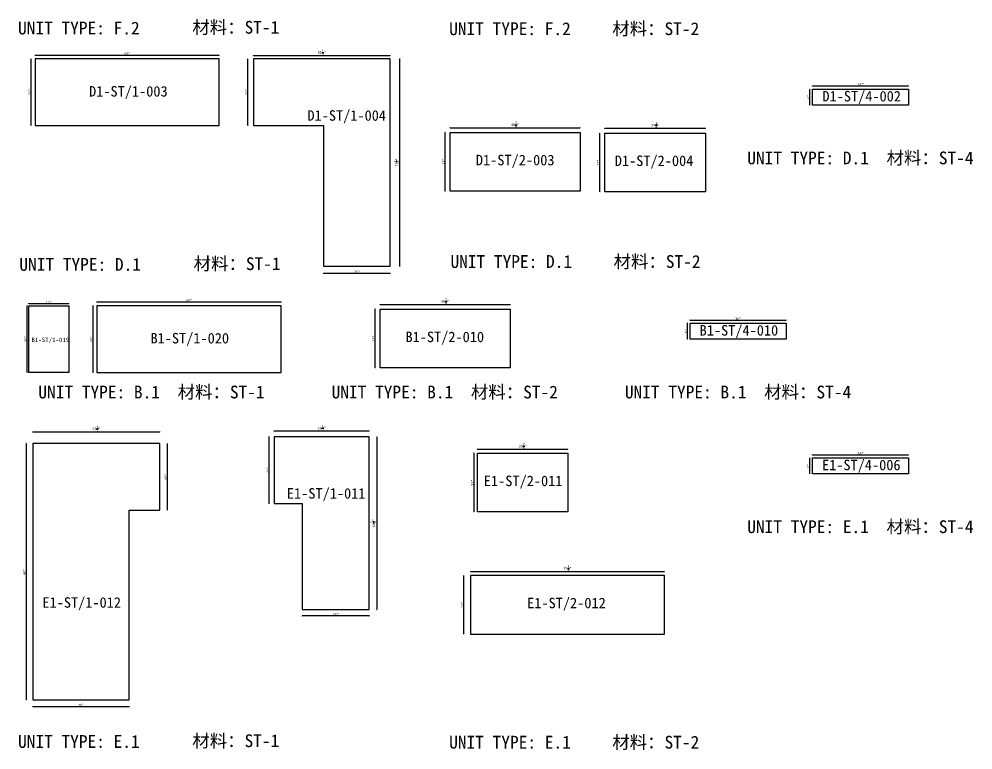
# Model space of a CAD drawing. Header units: millimetres. Extents: x -46962 to 137822, y -48342 to 2116.
# Drawn here: x 3332 to 12412, y -19901 to -12941 of the extents above; entities that cross this region are included whole.
import ezdxf
from ezdxf.enums import TextEntityAlignment as Align

# ---------------------------------------------------------------- set-up
doc = ezdxf.new("R2010")
doc.units = ezdxf.units.MM
doc.layers.add('COUNTERTOP_NUMBER', color=3, linetype='Continuous')
doc.layers.add('COUNTERTOPS', color=7, linetype='Continuous')
doc.styles.add('样式 1', font='')
doc.styles.get('样式 1').set_extended_font_data('NSimSun')
doc.dimstyles.new('副本 ISO-25', dxfattribs={"dimtxt": 25, "dimasz": 10, "dimexe": 1.5, "dimexo": 0.5, "dimtad": 1, "dimlfac": 0.03937, "dimlunit": 5, "dimtxsty": '样式 1', "dimblk": 'ARCHTICK', "dimcen": 2.5, "dimclrd": 256, "dimclrt": 1, "dimazin": 3, "dimtfac": 1, "dimtmove": 0, "dimatfit": 3, "dimfxlon": 1})

# ---------------------------------------------------------------- blocks, each defined once
blk = doc.blocks.new('_ArchTick')
at = {"color": 0, "linetype": 'ByBlock', "const_width": 0.15}
blk.add_lwpolyline([(-0.5, -0.5), (0.5, 0.5)], dxfattribs=at)
blk = doc.blocks.new('*D577')
at = {"color": 0, "lineweight": -2, "transparency": 16777216}
for p, q in [((3448.3, -13320.4), (3445.8, -13320.4)), ((3448.3, -13955.4), (3445.8, -13955.4))]:
    blk.add_line(p, q, dxfattribs=at)
at = {"lineweight": -2, "transparency": 16777216}
blk.add_line((3447.3, -13955.4), (3447.3, -13320.4), dxfattribs=at)
at = {"layer": 'Defpoints', "color": 0, "transparency": 16777216}
for p in [(3447.3, -13320.4), (3484.3, -13320.4), (3484.3, -13955.4)]:
    blk.add_point(p, dxfattribs=at)
at = {"lineweight": -2, "transparency": 16777216, "xscale": 10, "yscale": 10, "zscale": 10}
for p, rotation in [((3447.3, -13320.4), 90), ((3447.3, -13955.4), 270)]:
    blk.add_blockref('_ArchTick', p, dxfattribs=dict(at, rotation=rotation))
at = {"color": 1, "transparency": 16777216, "insert": (3434.2, -13637.9), "char_height": 25, "attachment_point": 5, "rotation": 90, "style": '样式 1'}
blk.add_mtext('\\A1;25"', dxfattribs=at)
blk = doc.blocks.new('*D578')
at = {"color": 0, "lineweight": -2, "transparency": 16777216}
for p, q in [((3484.3, -13285), (3484.3, -13282.5)), ((5236.9, -13285), (5236.9, -13282.5))]:
    blk.add_line(p, q, dxfattribs=at)
at = {"lineweight": -2, "transparency": 16777216}
blk.add_line((3484.3, -13284), (5236.9, -13284), dxfattribs=at)
at = {"layer": 'Defpoints', "color": 0, "transparency": 16777216}
for p in [(3484.3, -13320.4), (5236.9, -13284), (5236.9, -13320.4)]:
    blk.add_point(p, dxfattribs=at)
at = {"lineweight": -2, "transparency": 16777216, "xscale": 10, "yscale": 10, "zscale": 10, "rotation": 180}
blk.add_blockref('_ArchTick', (3484.3, -13284), dxfattribs=at)
at = {"lineweight": -2, "transparency": 16777216, "xscale": 10, "yscale": 10, "zscale": 10}
blk.add_blockref('_ArchTick', (5236.9, -13284), dxfattribs=at)
at = {"color": 1, "transparency": 16777216, "insert": (4360.6, -13270.9), "char_height": 25, "attachment_point": 5, "style": '样式 1'}
blk.add_mtext('\\A1;69"', dxfattribs=at)
blk = doc.blocks.new('*D579')
at = {"color": 0, "lineweight": -2, "transparency": 16777216}
for p, q in [((5563.2, -13288.2), (5563.2, -13285.7)), ((6864.9, -13288.2), (6864.9, -13285.7))]:
    blk.add_line(p, q, dxfattribs=at)
at = {"lineweight": -2, "transparency": 16777216}
blk.add_line((5563.2, -13287.2), (6864.9, -13287.2), dxfattribs=at)
at = {"layer": 'Defpoints', "color": 0, "transparency": 16777216}
for p in [(5563.2, -13320.4), (6864.9, -13287.2), (6864.9, -13320.4)]:
    blk.add_point(p, dxfattribs=at)
at = {"lineweight": -2, "transparency": 16777216, "xscale": 10, "yscale": 10, "zscale": 10, "rotation": 180}
blk.add_blockref('_ArchTick', (5563.2, -13287.2), dxfattribs=at)
at = {"lineweight": -2, "transparency": 16777216, "xscale": 10, "yscale": 10, "zscale": 10}
blk.add_blockref('_ArchTick', (6864.9, -13287.2), dxfattribs=at)
at = {"color": 1, "transparency": 16777216, "insert": (6214, -13258.2), "char_height": 25, "attachment_point": 5, "style": '样式 1'}
blk.add_mtext('\\A1;51{\\H1x;\\S1/4;}"', dxfattribs=at)
blk = doc.blocks.new('*D580')
at = {"color": 0, "lineweight": -2, "transparency": 16777216}
for p, q in [((5510.7, -13320.4), (5508.2, -13320.4)), ((5510.7, -13955.4), (5508.2, -13955.4))]:
    blk.add_line(p, q, dxfattribs=at)
at = {"lineweight": -2, "transparency": 16777216}
blk.add_line((5509.7, -13955.4), (5509.7, -13320.4), dxfattribs=at)
at = {"layer": 'Defpoints', "color": 0, "transparency": 16777216}
for p in [(5509.7, -13320.4), (5563.2, -13320.4), (5563.2, -13955.4)]:
    blk.add_point(p, dxfattribs=at)
at = {"lineweight": -2, "transparency": 16777216, "xscale": 10, "yscale": 10, "zscale": 10}
for p, rotation in [((5509.7, -13320.4), 90), ((5509.7, -13955.4), 270)]:
    blk.add_blockref('_ArchTick', p, dxfattribs=dict(at, rotation=rotation))
at = {"color": 1, "transparency": 16777216, "insert": (5496.6, -13637.9), "char_height": 25, "attachment_point": 5, "rotation": 90, "style": '样式 1'}
blk.add_mtext('\\A1;25"', dxfattribs=at)
blk = doc.blocks.new('*D581')
at = {"color": 0, "lineweight": -2, "transparency": 16777216}
for p, q in [((6229.9, -15362.6), (6229.9, -15365.1)), ((6864.9, -15362.6), (6864.9, -15365.1))]:
    blk.add_line(p, q, dxfattribs=at)
at = {"lineweight": -2, "transparency": 16777216}
blk.add_line((6864.9, -15363.6), (6229.9, -15363.6), dxfattribs=at)
at = {"layer": 'Defpoints', "color": 0, "transparency": 16777216}
for p in [(6229.9, -15295.2), (6864.9, -15295.2), (6229.9, -15363.6)]:
    blk.add_point(p, dxfattribs=at)
at = {"lineweight": -2, "transparency": 16777216, "xscale": 10, "yscale": 10, "zscale": 10, "rotation": 180}
blk.add_blockref('_ArchTick', (6229.9, -15363.6), dxfattribs=at)
at = {"lineweight": -2, "transparency": 16777216, "xscale": 10, "yscale": 10, "zscale": 10}
blk.add_blockref('_ArchTick', (6864.9, -15363.6), dxfattribs=at)
at = {"color": 1, "transparency": 16777216, "insert": (6547.4, -15350.5), "char_height": 25, "attachment_point": 5, "style": '样式 1'}
blk.add_mtext('\\A1;25"', dxfattribs=at)
blk = doc.blocks.new('*D582')
at = {"color": 0, "lineweight": -2, "transparency": 16777216}
for p, q in [((6957.1, -13320.4), (6959.6, -13320.4)), ((6957.1, -15295.2), (6959.6, -15295.2))]:
    blk.add_line(p, q, dxfattribs=at)
at = {"lineweight": -2, "transparency": 16777216}
blk.add_line((6958.1, -15295.2), (6958.1, -13320.4), dxfattribs=at)
at = {"layer": 'Defpoints', "color": 0, "transparency": 16777216}
for p in [(6864.9, -13320.4), (6958.1, -13320.4), (6864.9, -15295.2)]:
    blk.add_point(p, dxfattribs=at)
at = {"lineweight": -2, "transparency": 16777216, "xscale": 10, "yscale": 10, "zscale": 10}
for p, rotation in [((6958.1, -13320.4), 90), ((6958.1, -15295.2), 270)]:
    blk.add_blockref('_ArchTick', p, dxfattribs=dict(at, rotation=rotation))
at = {"color": 1, "transparency": 16777216, "insert": (6929, -14307.8), "char_height": 25, "attachment_point": 5, "rotation": 90, "style": '样式 1'}
blk.add_mtext('\\A1;77{\\H1x;\\S3/4;}"', dxfattribs=at)
blk = doc.blocks.new('*D583')
at = {"color": 0, "lineweight": -2, "transparency": 16777216}
for p, q in [((7437.2, -13977.3), (7437.2, -13974.8)), ((8672.3, -13977.3), (8672.3, -13974.8))]:
    blk.add_line(p, q, dxfattribs=at)
at = {"lineweight": -2, "transparency": 16777216}
blk.add_line((7437.2, -13976.3), (8672.3, -13976.3), dxfattribs=at)
at = {"layer": 'Defpoints', "color": 0, "transparency": 16777216}
for p in [(8672.3, -13976.3), (7437.2, -14020.9), (8672.3, -14020.9)]:
    blk.add_point(p, dxfattribs=at)
at = {"lineweight": -2, "transparency": 16777216, "xscale": 10, "yscale": 10, "zscale": 10, "rotation": 180}
blk.add_blockref('_ArchTick', (7437.2, -13976.3), dxfattribs=at)
at = {"lineweight": -2, "transparency": 16777216, "xscale": 10, "yscale": 10, "zscale": 10}
blk.add_blockref('_ArchTick', (8672.3, -13976.3), dxfattribs=at)
at = {"color": 1, "transparency": 16777216, "insert": (8054.7, -13947.2), "char_height": 25, "attachment_point": 5, "style": '样式 1'}
blk.add_mtext('\\A1;48{\\H1x;\\S5/8;}"', dxfattribs=at)
blk = doc.blocks.new('*D584')
at = {"color": 0, "lineweight": -2, "transparency": 16777216}
for p, q in [((7390.4, -14020.9), (7387.9, -14020.9)), ((7390.4, -14579.7), (7387.9, -14579.7))]:
    blk.add_line(p, q, dxfattribs=at)
at = {"lineweight": -2, "transparency": 16777216}
blk.add_line((7389.4, -14579.7), (7389.4, -14020.9), dxfattribs=at)
at = {"layer": 'Defpoints', "color": 0, "transparency": 16777216}
for p in [(7389.4, -14020.9), (7437.2, -14020.9), (7437.2, -14579.7)]:
    blk.add_point(p, dxfattribs=at)
at = {"lineweight": -2, "transparency": 16777216, "xscale": 10, "yscale": 10, "zscale": 10}
for p, rotation in [((7389.4, -14020.9), 90), ((7389.4, -14579.7), 270)]:
    blk.add_blockref('_ArchTick', p, dxfattribs=dict(at, rotation=rotation))
at = {"color": 1, "transparency": 16777216, "insert": (7376.3, -14300.3), "char_height": 25, "attachment_point": 5, "rotation": 90, "style": '样式 1'}
blk.add_mtext('\\A1;22"', dxfattribs=at)
blk = doc.blocks.new('*D585')
at = {"color": 0, "lineweight": -2, "transparency": 16777216}
for p, q in [((8909, -13981.9), (8909, -13979.4)), ((9867.9, -13981.9), (9867.9, -13979.4))]:
    blk.add_line(p, q, dxfattribs=at)
at = {"lineweight": -2, "transparency": 16777216}
blk.add_line((8909, -13980.9), (9867.9, -13980.9), dxfattribs=at)
at = {"layer": 'Defpoints', "color": 0, "transparency": 16777216}
for p in [(9867.9, -13980.9), (8909, -14027.7), (9867.9, -14027.7)]:
    blk.add_point(p, dxfattribs=at)
at = {"lineweight": -2, "transparency": 16777216, "xscale": 10, "yscale": 10, "zscale": 10, "rotation": 180}
blk.add_blockref('_ArchTick', (8909, -13980.9), dxfattribs=at)
at = {"lineweight": -2, "transparency": 16777216, "xscale": 10, "yscale": 10, "zscale": 10}
blk.add_blockref('_ArchTick', (9867.9, -13980.9), dxfattribs=at)
at = {"color": 1, "transparency": 16777216, "insert": (9388.5, -13951.8), "char_height": 25, "attachment_point": 5, "style": '样式 1'}
blk.add_mtext('\\A1;37{\\H1x;\\S3/4;}"', dxfattribs=at)
blk = doc.blocks.new('*D586')
at = {"color": 0, "lineweight": -2, "transparency": 16777216}
for p, q in [((8861.9, -14027.7), (8859.4, -14027.7)), ((8861.9, -14586.5), (8859.4, -14586.5))]:
    blk.add_line(p, q, dxfattribs=at)
at = {"lineweight": -2, "transparency": 16777216}
blk.add_line((8860.9, -14586.5), (8860.9, -14027.7), dxfattribs=at)
at = {"layer": 'Defpoints', "color": 0, "transparency": 16777216}
for p in [(8860.9, -14027.7), (8909, -14027.7), (8909, -14586.5)]:
    blk.add_point(p, dxfattribs=at)
at = {"lineweight": -2, "transparency": 16777216, "xscale": 10, "yscale": 10, "zscale": 10}
for p, rotation in [((8860.9, -14027.7), 90), ((8860.9, -14586.5), 270)]:
    blk.add_blockref('_ArchTick', p, dxfattribs=dict(at, rotation=rotation))
at = {"color": 1, "transparency": 16777216, "insert": (8847.8, -14307.1), "char_height": 25, "attachment_point": 5, "rotation": 90, "style": '样式 1'}
blk.add_mtext('\\A1;22"', dxfattribs=at)
blk = doc.blocks.new('*D587')
at = {"color": 0, "lineweight": -2, "transparency": 16777216}
for p, q in [((10885.6, -13579.3), (10885.6, -13576.8)), ((11800, -13579.3), (11800, -13576.8))]:
    blk.add_line(p, q, dxfattribs=at)
at = {"lineweight": -2, "transparency": 16777216}
blk.add_line((10885.6, -13578.3), (11800, -13578.3), dxfattribs=at)
at = {"layer": 'Defpoints', "color": 0, "transparency": 16777216}
for p in [(10885.6, -13609.2), (11800, -13578.3), (11800, -13609.2)]:
    blk.add_point(p, dxfattribs=at)
at = {"lineweight": -2, "transparency": 16777216, "xscale": 10, "yscale": 10, "zscale": 10, "rotation": 180}
blk.add_blockref('_ArchTick', (10885.6, -13578.3), dxfattribs=at)
at = {"lineweight": -2, "transparency": 16777216, "xscale": 10, "yscale": 10, "zscale": 10}
blk.add_blockref('_ArchTick', (11800, -13578.3), dxfattribs=at)
at = {"color": 1, "transparency": 16777216, "insert": (11342.8, -13565.2), "char_height": 25, "attachment_point": 5, "style": '样式 1'}
blk.add_mtext('\\A1;36"', dxfattribs=at)
blk = doc.blocks.new('*D588')
at = {"color": 0, "lineweight": -2, "transparency": 16777216}
for p, q in [((10860.8, -13609.2), (10858.3, -13609.2)), ((10860.8, -13761.6), (10858.3, -13761.6))]:
    blk.add_line(p, q, dxfattribs=at)
at = {"lineweight": -2, "transparency": 16777216}
blk.add_line((10859.8, -13761.6), (10859.8, -13609.2), dxfattribs=at)
at = {"layer": 'Defpoints', "color": 0, "transparency": 16777216}
for p in [(10859.8, -13609.2), (10885.6, -13609.2), (10885.6, -13761.6)]:
    blk.add_point(p, dxfattribs=at)
at = {"lineweight": -2, "transparency": 16777216, "xscale": 10, "yscale": 10, "zscale": 10}
for p, rotation in [((10859.8, -13609.2), 90), ((10859.8, -13761.6), 270)]:
    blk.add_blockref('_ArchTick', p, dxfattribs=dict(at, rotation=rotation))
at = {"color": 1, "transparency": 16777216, "insert": (10846.6, -13685.4), "char_height": 25, "attachment_point": 5, "rotation": 90, "style": '样式 1'}
blk.add_mtext('\\A1;6"', dxfattribs=at)
blk = doc.blocks.new('*D589')
at = {"color": 0, "lineweight": -2, "transparency": 16777216}
for p, q in [((3411, -15671.2), (3408.5, -15671.2)), ((3411, -16306.2), (3408.5, -16306.2))]:
    blk.add_line(p, q, dxfattribs=at)
at = {"lineweight": -2, "transparency": 16777216}
blk.add_line((3410, -16306.2), (3410, -15671.2), dxfattribs=at)
at = {"layer": 'Defpoints', "color": 0, "transparency": 16777216}
for p in [(3410, -15671.2), (3425.8, -15671.2), (3425.8, -16306.2)]:
    blk.add_point(p, dxfattribs=at)
at = {"lineweight": -2, "transparency": 16777216, "xscale": 10, "yscale": 10, "zscale": 10}
for p, rotation in [((3410, -15671.2), 90), ((3410, -16306.2), 270)]:
    blk.add_blockref('_ArchTick', p, dxfattribs=dict(at, rotation=rotation))
at = {"color": 1, "transparency": 16777216, "insert": (3396.9, -15988.7), "char_height": 25, "attachment_point": 5, "rotation": 90, "style": '样式 1'}
blk.add_mtext('\\A1;25"', dxfattribs=at)
blk = doc.blocks.new('*D590')
at = {"color": 0, "lineweight": -2, "transparency": 16777216}
for p, q in [((3425.8, -15650.8), (3425.8, -15648.3)), ((3806.8, -15650.8), (3806.8, -15648.3))]:
    blk.add_line(p, q, dxfattribs=at)
at = {"lineweight": -2, "transparency": 16777216}
blk.add_line((3425.8, -15649.8), (3806.8, -15649.8), dxfattribs=at)
at = {"layer": 'Defpoints', "color": 0, "transparency": 16777216}
for p in [(3425.8, -15671.2), (3806.8, -15649.8), (3806.8, -15671.2)]:
    blk.add_point(p, dxfattribs=at)
at = {"lineweight": -2, "transparency": 16777216, "xscale": 10, "yscale": 10, "zscale": 10, "rotation": 180}
blk.add_blockref('_ArchTick', (3425.8, -15649.8), dxfattribs=at)
at = {"lineweight": -2, "transparency": 16777216, "xscale": 10, "yscale": 10, "zscale": 10}
blk.add_blockref('_ArchTick', (3806.8, -15649.8), dxfattribs=at)
at = {"color": 1, "transparency": 16777216, "insert": (3616.3, -15636.6), "char_height": 25, "attachment_point": 5, "style": '样式 1'}
blk.add_mtext('\\A1;15"', dxfattribs=at)
blk = doc.blocks.new('*D591')
at = {"color": 0, "lineweight": -2, "transparency": 16777216}
for p, q in [((4037.1, -15671.2), (4034.6, -15671.2)), ((4037.1, -16306.2), (4034.6, -16306.2))]:
    blk.add_line(p, q, dxfattribs=at)
at = {"lineweight": -2, "transparency": 16777216}
blk.add_line((4036.1, -16306.2), (4036.1, -15671.2), dxfattribs=at)
at = {"layer": 'Defpoints', "color": 0, "transparency": 16777216}
for p in [(4036.1, -15671.2), (4073.1, -15671.2), (4073.1, -16306.2)]:
    blk.add_point(p, dxfattribs=at)
at = {"lineweight": -2, "transparency": 16777216, "xscale": 10, "yscale": 10, "zscale": 10}
for p, rotation in [((4036.1, -15671.2), 90), ((4036.1, -16306.2), 270)]:
    blk.add_blockref('_ArchTick', p, dxfattribs=dict(at, rotation=rotation))
at = {"color": 1, "transparency": 16777216, "insert": (4023, -15988.7), "char_height": 25, "attachment_point": 5, "rotation": 90, "style": '样式 1'}
blk.add_mtext('\\A1;25"', dxfattribs=at)
blk = doc.blocks.new('*D592')
at = {"color": 0, "lineweight": -2, "transparency": 16777216}
for p, q in [((4073.1, -15635.9), (4073.1, -15633.4)), ((5825.7, -15635.9), (5825.7, -15633.4))]:
    blk.add_line(p, q, dxfattribs=at)
at = {"lineweight": -2, "transparency": 16777216}
blk.add_line((4073.1, -15634.9), (5825.7, -15634.9), dxfattribs=at)
at = {"layer": 'Defpoints', "color": 0, "transparency": 16777216}
for p in [(4073.1, -15671.2), (5825.7, -15634.9), (5825.7, -15671.2)]:
    blk.add_point(p, dxfattribs=at)
at = {"lineweight": -2, "transparency": 16777216, "xscale": 10, "yscale": 10, "zscale": 10, "rotation": 180}
blk.add_blockref('_ArchTick', (4073.1, -15634.9), dxfattribs=at)
at = {"lineweight": -2, "transparency": 16777216, "xscale": 10, "yscale": 10, "zscale": 10}
blk.add_blockref('_ArchTick', (5825.7, -15634.9), dxfattribs=at)
at = {"color": 1, "transparency": 16777216, "insert": (4949.4, -15621.7), "char_height": 25, "attachment_point": 5, "style": '样式 1'}
blk.add_mtext('\\A1;69"', dxfattribs=at)
blk = doc.blocks.new('*D593')
at = {"color": 0, "lineweight": -2, "transparency": 16777216}
for p, q in [((6770.4, -15661.4), (6770.4, -15658.9)), ((8005.5, -15661.4), (8005.5, -15658.9))]:
    blk.add_line(p, q, dxfattribs=at)
at = {"lineweight": -2, "transparency": 16777216}
blk.add_line((6770.4, -15660.4), (8005.5, -15660.4), dxfattribs=at)
at = {"layer": 'Defpoints', "color": 0, "transparency": 16777216}
for p in [(6770.4, -15705), (8005.5, -15660.4), (8005.5, -15705)]:
    blk.add_point(p, dxfattribs=at)
at = {"lineweight": -2, "transparency": 16777216, "xscale": 10, "yscale": 10, "zscale": 10, "rotation": 180}
blk.add_blockref('_ArchTick', (6770.4, -15660.4), dxfattribs=at)
at = {"lineweight": -2, "transparency": 16777216, "xscale": 10, "yscale": 10, "zscale": 10}
blk.add_blockref('_ArchTick', (8005.5, -15660.4), dxfattribs=at)
at = {"color": 1, "transparency": 16777216, "insert": (7388, -15631.4), "char_height": 25, "attachment_point": 5, "style": '样式 1'}
blk.add_mtext('\\A1;48{\\H1x;\\S5/8;}"', dxfattribs=at)
blk = doc.blocks.new('*D594')
at = {"color": 0, "lineweight": -2, "transparency": 16777216}
for p, q in [((6723.7, -15705), (6721.2, -15705)), ((6723.7, -16263.8), (6721.2, -16263.8))]:
    blk.add_line(p, q, dxfattribs=at)
at = {"lineweight": -2, "transparency": 16777216}
blk.add_line((6722.7, -16263.8), (6722.7, -15705), dxfattribs=at)
at = {"layer": 'Defpoints', "color": 0, "transparency": 16777216}
for p in [(6722.7, -15705), (6770.4, -15705), (6770.4, -16263.8)]:
    blk.add_point(p, dxfattribs=at)
at = {"lineweight": -2, "transparency": 16777216, "xscale": 10, "yscale": 10, "zscale": 10}
for p, rotation in [((6722.7, -15705), 90), ((6722.7, -16263.8), 270)]:
    blk.add_blockref('_ArchTick', p, dxfattribs=dict(at, rotation=rotation))
at = {"color": 1, "transparency": 16777216, "insert": (6709.5, -15984.4), "char_height": 25, "attachment_point": 5, "rotation": 90, "style": '样式 1'}
blk.add_mtext('\\A1;22"', dxfattribs=at)
blk = doc.blocks.new('*D595')
at = {"color": 0, "lineweight": -2, "transparency": 16777216}
for p, q in [((9720.6, -15808.9), (9720.6, -15806.4)), ((10635, -15808.9), (10635, -15806.4))]:
    blk.add_line(p, q, dxfattribs=at)
at = {"lineweight": -2, "transparency": 16777216}
blk.add_line((9720.6, -15807.9), (10635, -15807.9), dxfattribs=at)
at = {"layer": 'Defpoints', "color": 0, "transparency": 16777216}
for p in [(9720.6, -15838.7), (10635, -15807.9), (10635, -15838.7)]:
    blk.add_point(p, dxfattribs=at)
at = {"lineweight": -2, "transparency": 16777216, "xscale": 10, "yscale": 10, "zscale": 10, "rotation": 180}
blk.add_blockref('_ArchTick', (9720.6, -15807.9), dxfattribs=at)
at = {"lineweight": -2, "transparency": 16777216, "xscale": 10, "yscale": 10, "zscale": 10}
blk.add_blockref('_ArchTick', (10635, -15807.9), dxfattribs=at)
at = {"color": 1, "transparency": 16777216, "insert": (10177.8, -15794.8), "char_height": 25, "attachment_point": 5, "style": '样式 1'}
blk.add_mtext('\\A1;36"', dxfattribs=at)
blk = doc.blocks.new('*D596')
at = {"color": 0, "lineweight": -2, "transparency": 16777216}
for p, q in [((9695.8, -15838.7), (9693.3, -15838.7)), ((9695.8, -15991.1), (9693.3, -15991.1))]:
    blk.add_line(p, q, dxfattribs=at)
at = {"lineweight": -2, "transparency": 16777216}
blk.add_line((9694.8, -15991.1), (9694.8, -15838.7), dxfattribs=at)
at = {"layer": 'Defpoints', "color": 0, "transparency": 16777216}
for p in [(9694.8, -15838.7), (9720.6, -15838.7), (9720.6, -15991.1)]:
    blk.add_point(p, dxfattribs=at)
at = {"lineweight": -2, "transparency": 16777216, "xscale": 10, "yscale": 10, "zscale": 10}
for p, rotation in [((9694.8, -15838.7), 90), ((9694.8, -15991.1), 270)]:
    blk.add_blockref('_ArchTick', p, dxfattribs=dict(at, rotation=rotation))
at = {"color": 1, "transparency": 16777216, "insert": (9681.6, -15914.9), "char_height": 25, "attachment_point": 5, "rotation": 90, "style": '样式 1'}
blk.add_mtext('\\A1;6"', dxfattribs=at)
blk = doc.blocks.new('*D601')
at = {"color": 0, "lineweight": -2, "transparency": 16777216}
for p, q in [((5761.5, -16866.5), (5761.5, -16864)), ((6663.2, -16866.5), (6663.2, -16864))]:
    blk.add_line(p, q, dxfattribs=at)
at = {"lineweight": -2, "transparency": 16777216}
blk.add_line((6663.2, -16865.5), (5761.5, -16865.5), dxfattribs=at)
at = {"layer": 'Defpoints', "color": 0, "transparency": 16777216}
for p in [(5761.5, -16865.5), (5761.5, -16919.5), (6663.2, -16919.5)]:
    blk.add_point(p, dxfattribs=at)
at = {"lineweight": -2, "transparency": 16777216, "xscale": 10, "yscale": 10, "zscale": 10, "rotation": 180}
blk.add_blockref('_ArchTick', (5761.5, -16865.5), dxfattribs=at)
at = {"lineweight": -2, "transparency": 16777216, "xscale": 10, "yscale": 10, "zscale": 10}
blk.add_blockref('_ArchTick', (6663.2, -16865.5), dxfattribs=at)
at = {"color": 1, "transparency": 16777216, "insert": (6212.4, -16836.5), "char_height": 25, "attachment_point": 5, "style": '样式 1'}
blk.add_mtext('\\A1;35{\\H1x;\\S1/2;}"', dxfattribs=at)
blk = doc.blocks.new('*D602')
at = {"color": 0, "lineweight": -2, "transparency": 16777216}
for p, q in [((6735.7, -16919.5), (6738.2, -16919.5)), ((6735.7, -18564.1), (6738.2, -18564.1))]:
    blk.add_line(p, q, dxfattribs=at)
at = {"lineweight": -2, "transparency": 16777216}
blk.add_line((6736.7, -16919.5), (6736.7, -18564.1), dxfattribs=at)
at = {"layer": 'Defpoints', "color": 0, "transparency": 16777216}
for p in [(6663.2, -16919.5), (6663.2, -18564.1), (6736.7, -18564.1)]:
    blk.add_point(p, dxfattribs=at)
at = {"lineweight": -2, "transparency": 16777216, "xscale": 10, "yscale": 10, "zscale": 10}
for p, rotation in [((6736.7, -16919.5), 90), ((6736.7, -18564.1), 270)]:
    blk.add_blockref('_ArchTick', p, dxfattribs=dict(at, rotation=rotation))
at = {"color": 1, "transparency": 16777216, "insert": (6707.6, -17741.8), "char_height": 25, "attachment_point": 5, "rotation": 90, "style": '样式 1'}
blk.add_mtext('\\A1;64{\\H1x;\\S3/4;}"', dxfattribs=at)
blk = doc.blocks.new('*D597')
at = {"color": 0, "lineweight": -2, "transparency": 16777216}
for p, q in [((6028.2, -18624.4), (6028.2, -18626.9)), ((6663.2, -18624.4), (6663.2, -18626.9))]:
    blk.add_line(p, q, dxfattribs=at)
at = {"lineweight": -2, "transparency": 16777216}
blk.add_line((6663.2, -18625.4), (6028.2, -18625.4), dxfattribs=at)
at = {"layer": 'Defpoints', "color": 0, "transparency": 16777216}
for p in [(6028.2, -18564.1), (6663.2, -18564.1), (6028.2, -18625.4)]:
    blk.add_point(p, dxfattribs=at)
at = {"lineweight": -2, "transparency": 16777216, "xscale": 10, "yscale": 10, "zscale": 10, "rotation": 180}
blk.add_blockref('_ArchTick', (6028.2, -18625.4), dxfattribs=at)
at = {"lineweight": -2, "transparency": 16777216, "xscale": 10, "yscale": 10, "zscale": 10}
blk.add_blockref('_ArchTick', (6663.2, -18625.4), dxfattribs=at)
at = {"color": 1, "transparency": 16777216, "insert": (6345.7, -18612.3), "char_height": 25, "attachment_point": 5, "style": '样式 1'}
blk.add_mtext('\\A1;25"', dxfattribs=at)
blk = doc.blocks.new('*D598')
at = {"color": 0, "lineweight": -2, "transparency": 16777216}
for p, q in [((5713.5, -16919.5), (5711, -16919.5)), ((5713.5, -17554.5), (5711, -17554.5))]:
    blk.add_line(p, q, dxfattribs=at)
at = {"lineweight": -2, "transparency": 16777216}
blk.add_line((5712.5, -17554.5), (5712.5, -16919.5), dxfattribs=at)
at = {"layer": 'Defpoints', "color": 0, "transparency": 16777216}
for p in [(5712.5, -16919.5), (5761.5, -16919.5), (5761.5, -17554.5)]:
    blk.add_point(p, dxfattribs=at)
at = {"lineweight": -2, "transparency": 16777216, "xscale": 10, "yscale": 10, "zscale": 10}
for p, rotation in [((5712.5, -16919.5), 90), ((5712.5, -17554.5), 270)]:
    blk.add_blockref('_ArchTick', p, dxfattribs=dict(at, rotation=rotation))
at = {"color": 1, "transparency": 16777216, "insert": (5699.4, -17237), "char_height": 25, "attachment_point": 5, "rotation": 90, "style": '样式 1'}
blk.add_mtext('\\A1;25"', dxfattribs=at)
blk = doc.blocks.new('*D599')
at = {"color": 0, "lineweight": -2, "transparency": 16777216}
for p, q in [((3464, -16873.7), (3464, -16871.2)), ((4670.5, -16873.7), (4670.5, -16871.2))]:
    blk.add_line(p, q, dxfattribs=at)
at = {"lineweight": -2, "transparency": 16777216}
blk.add_line((3464, -16872.7), (4670.5, -16872.7), dxfattribs=at)
at = {"layer": 'Defpoints', "color": 0, "transparency": 16777216}
for p in [(4670.5, -16872.7), (3464, -16984.4), (4670.5, -16984.4)]:
    blk.add_point(p, dxfattribs=at)
at = {"lineweight": -2, "transparency": 16777216, "xscale": 10, "yscale": 10, "zscale": 10, "rotation": 180}
blk.add_blockref('_ArchTick', (3464, -16872.7), dxfattribs=at)
at = {"lineweight": -2, "transparency": 16777216, "xscale": 10, "yscale": 10, "zscale": 10}
blk.add_blockref('_ArchTick', (4670.5, -16872.7), dxfattribs=at)
at = {"color": 1, "transparency": 16777216, "insert": (4067.3, -16843.7), "char_height": 25, "attachment_point": 5, "style": '样式 1'}
blk.add_mtext('\\A1;47{\\H1x;\\S1/2;}"', dxfattribs=at)
blk = doc.blocks.new('*D600')
at = {"color": 0, "lineweight": -2, "transparency": 16777216}
for p, q in [((3399.8, -16984.4), (3397.3, -16984.4)), ((3399.8, -19422.8), (3397.3, -19422.8))]:
    blk.add_line(p, q, dxfattribs=at)
at = {"lineweight": -2, "transparency": 16777216}
blk.add_line((3398.8, -16984.4), (3398.8, -19422.8), dxfattribs=at)
at = {"layer": 'Defpoints', "color": 0, "transparency": 16777216}
for p in [(3464, -16984.4), (3398.8, -19422.8), (3464, -19422.8)]:
    blk.add_point(p, dxfattribs=at)
at = {"lineweight": -2, "transparency": 16777216, "xscale": 10, "yscale": 10, "zscale": 10}
for p, rotation in [((3398.8, -16984.4), 90), ((3398.8, -19422.8), 270)]:
    blk.add_blockref('_ArchTick', p, dxfattribs=dict(at, rotation=rotation))
at = {"color": 1, "transparency": 16777216, "insert": (3385.7, -18203.6), "char_height": 25, "attachment_point": 5, "rotation": 90, "style": '样式 1'}
blk.add_mtext('\\A1;96"', dxfattribs=at)
blk = doc.blocks.new('*D603')
at = {"color": 0, "lineweight": -2, "transparency": 16777216}
for p, q in [((3464, -19486), (3464, -19488.5)), ((4378.4, -19486), (4378.4, -19488.5))]:
    blk.add_line(p, q, dxfattribs=at)
at = {"lineweight": -2, "transparency": 16777216}
blk.add_line((3464, -19487), (4378.4, -19487), dxfattribs=at)
at = {"layer": 'Defpoints', "color": 0, "transparency": 16777216}
for p in [(3464, -19422.8), (4378.4, -19422.8), (4378.4, -19487)]:
    blk.add_point(p, dxfattribs=at)
at = {"lineweight": -2, "transparency": 16777216, "xscale": 10, "yscale": 10, "zscale": 10, "rotation": 180}
blk.add_blockref('_ArchTick', (3464, -19487), dxfattribs=at)
at = {"lineweight": -2, "transparency": 16777216, "xscale": 10, "yscale": 10, "zscale": 10}
blk.add_blockref('_ArchTick', (4378.4, -19487), dxfattribs=at)
at = {"color": 1, "transparency": 16777216, "insert": (3921.2, -19473.9), "char_height": 25, "attachment_point": 5, "style": '样式 1'}
blk.add_mtext('\\A1;36"', dxfattribs=at)
blk = doc.blocks.new('*D604')
at = {"color": 0, "lineweight": -2, "transparency": 16777216}
for p, q in [((4743.5, -16984.4), (4746, -16984.4)), ((4743.5, -17619.4), (4746, -17619.4))]:
    blk.add_line(p, q, dxfattribs=at)
at = {"lineweight": -2, "transparency": 16777216}
blk.add_line((4744.5, -17619.4), (4744.5, -16984.4), dxfattribs=at)
at = {"layer": 'Defpoints', "color": 0, "transparency": 16777216}
for p in [(4670.5, -16984.4), (4744.5, -16984.4), (4670.5, -17619.4)]:
    blk.add_point(p, dxfattribs=at)
at = {"lineweight": -2, "transparency": 16777216, "xscale": 10, "yscale": 10, "zscale": 10}
for p, rotation in [((4744.5, -16984.4), 90), ((4744.5, -17619.4), 270)]:
    blk.add_blockref('_ArchTick', p, dxfattribs=dict(at, rotation=rotation))
at = {"color": 1, "transparency": 16777216, "insert": (4731.4, -17301.9), "char_height": 25, "attachment_point": 5, "rotation": 90, "style": '样式 1'}
blk.add_mtext('\\A1;25"', dxfattribs=at)
blk = doc.blocks.new('*D605')
at = {"color": 0, "lineweight": -2, "transparency": 16777216}
for p, q in [((7696.7, -17037.7), (7696.7, -17035.2)), ((8557.1, -17037.7), (8557.1, -17035.2))]:
    blk.add_line(p, q, dxfattribs=at)
at = {"lineweight": -2, "transparency": 16777216}
blk.add_line((7696.7, -17036.7), (8557.1, -17036.7), dxfattribs=at)
at = {"layer": 'Defpoints', "color": 0, "transparency": 16777216}
for p in [(8557.1, -17036.7), (7696.7, -17076.1), (8557.1, -17076.1)]:
    blk.add_point(p, dxfattribs=at)
at = {"lineweight": -2, "transparency": 16777216, "xscale": 10, "yscale": 10, "zscale": 10, "rotation": 180}
blk.add_blockref('_ArchTick', (7696.7, -17036.7), dxfattribs=at)
at = {"lineweight": -2, "transparency": 16777216, "xscale": 10, "yscale": 10, "zscale": 10}
blk.add_blockref('_ArchTick', (8557.1, -17036.7), dxfattribs=at)
at = {"color": 1, "transparency": 16777216, "insert": (8126.9, -17007.6), "char_height": 25, "attachment_point": 5, "style": '样式 1'}
blk.add_mtext('\\A1;33{\\H1x;\\S7/8;}"', dxfattribs=at)
blk = doc.blocks.new('*D606')
at = {"color": 0, "lineweight": -2, "transparency": 16777216}
for p, q in [((7661.1, -17076.1), (7658.6, -17076.1)), ((7661.1, -17634.9), (7658.6, -17634.9))]:
    blk.add_line(p, q, dxfattribs=at)
at = {"lineweight": -2, "transparency": 16777216}
blk.add_line((7660.1, -17076.1), (7660.1, -17634.9), dxfattribs=at)
at = {"layer": 'Defpoints', "color": 0, "transparency": 16777216}
for p in [(7696.7, -17076.1), (7660.1, -17634.9), (7696.7, -17634.9)]:
    blk.add_point(p, dxfattribs=at)
at = {"lineweight": -2, "transparency": 16777216, "xscale": 10, "yscale": 10, "zscale": 10}
for p, rotation in [((7660.1, -17076.1), 90), ((7660.1, -17634.9), 270)]:
    blk.add_blockref('_ArchTick', p, dxfattribs=dict(at, rotation=rotation))
at = {"color": 1, "transparency": 16777216, "insert": (7647, -17355.5), "char_height": 25, "attachment_point": 5, "rotation": 90, "style": '样式 1'}
blk.add_mtext('\\A1;22"', dxfattribs=at)
blk = doc.blocks.new('*D607')
at = {"color": 0, "lineweight": -2, "transparency": 16777216}
for p, q in [((7628.8, -18203.5), (7628.8, -18201)), ((9476.7, -18203.5), (9476.7, -18201))]:
    blk.add_line(p, q, dxfattribs=at)
at = {"lineweight": -2, "transparency": 16777216}
blk.add_line((7628.8, -18202.5), (9476.7, -18202.5), dxfattribs=at)
at = {"layer": 'Defpoints', "color": 0, "transparency": 16777216}
for p in [(7628.8, -18239), (9476.7, -18202.5), (9476.7, -18239)]:
    blk.add_point(p, dxfattribs=at)
at = {"lineweight": -2, "transparency": 16777216, "xscale": 10, "yscale": 10, "zscale": 10, "rotation": 180}
blk.add_blockref('_ArchTick', (7628.8, -18202.5), dxfattribs=at)
at = {"lineweight": -2, "transparency": 16777216, "xscale": 10, "yscale": 10, "zscale": 10}
blk.add_blockref('_ArchTick', (9476.7, -18202.5), dxfattribs=at)
at = {"color": 1, "transparency": 16777216, "insert": (8552.7, -18173.4), "char_height": 25, "attachment_point": 5, "style": '样式 1'}
blk.add_mtext('\\A1;72{\\H1x;\\S3/4;}"', dxfattribs=at)
blk = doc.blocks.new('*D608')
at = {"color": 0, "lineweight": -2, "transparency": 16777216}
for p, q in [((7567.2, -18239), (7564.7, -18239)), ((7567.2, -18797.8), (7564.7, -18797.8))]:
    blk.add_line(p, q, dxfattribs=at)
at = {"lineweight": -2, "transparency": 16777216}
blk.add_line((7566.2, -18797.8), (7566.2, -18239), dxfattribs=at)
at = {"layer": 'Defpoints', "color": 0, "transparency": 16777216}
for p in [(7566.2, -18239), (7628.8, -18239), (7628.8, -18797.8)]:
    blk.add_point(p, dxfattribs=at)
at = {"lineweight": -2, "transparency": 16777216, "xscale": 10, "yscale": 10, "zscale": 10}
for p, rotation in [((7566.2, -18239), 90), ((7566.2, -18797.8), 270)]:
    blk.add_blockref('_ArchTick', p, dxfattribs=dict(at, rotation=rotation))
at = {"color": 1, "transparency": 16777216, "insert": (7553, -18518.4), "char_height": 25, "attachment_point": 5, "rotation": 90, "style": '样式 1'}
blk.add_mtext('\\A1;22"', dxfattribs=at)
blk = doc.blocks.new('*D609')
at = {"color": 0, "lineweight": -2, "transparency": 16777216}
for p, q in [((10885.6, -17091.3), (10885.6, -17088.8)), ((11800, -17091.3), (11800, -17088.8))]:
    blk.add_line(p, q, dxfattribs=at)
at = {"lineweight": -2, "transparency": 16777216}
blk.add_line((10885.6, -17090.3), (11800, -17090.3), dxfattribs=at)
at = {"layer": 'Defpoints', "color": 0, "transparency": 16777216}
for p in [(10885.6, -17121.1), (11800, -17090.3), (11800, -17121.1)]:
    blk.add_point(p, dxfattribs=at)
at = {"lineweight": -2, "transparency": 16777216, "xscale": 10, "yscale": 10, "zscale": 10, "rotation": 180}
blk.add_blockref('_ArchTick', (10885.6, -17090.3), dxfattribs=at)
at = {"lineweight": -2, "transparency": 16777216, "xscale": 10, "yscale": 10, "zscale": 10}
blk.add_blockref('_ArchTick', (11800, -17090.3), dxfattribs=at)
at = {"color": 1, "transparency": 16777216, "insert": (11342.8, -17077.2), "char_height": 25, "attachment_point": 5, "style": '样式 1'}
blk.add_mtext('\\A1;36"', dxfattribs=at)
blk = doc.blocks.new('*D610')
at = {"color": 0, "lineweight": -2, "transparency": 16777216}
for p, q in [((10860.8, -17121.1), (10858.3, -17121.1)), ((10860.8, -17273.5), (10858.3, -17273.5))]:
    blk.add_line(p, q, dxfattribs=at)
at = {"lineweight": -2, "transparency": 16777216}
blk.add_line((10859.8, -17273.5), (10859.8, -17121.1), dxfattribs=at)
at = {"layer": 'Defpoints', "color": 0, "transparency": 16777216}
for p in [(10859.8, -17121.1), (10885.6, -17121.1), (10885.6, -17273.5)]:
    blk.add_point(p, dxfattribs=at)
at = {"lineweight": -2, "transparency": 16777216, "xscale": 10, "yscale": 10, "zscale": 10}
for p, rotation in [((10859.8, -17121.1), 90), ((10859.8, -17273.5), 270)]:
    blk.add_blockref('_ArchTick', p, dxfattribs=dict(at, rotation=rotation))
at = {"color": 1, "transparency": 16777216, "insert": (10846.6, -17197.3), "char_height": 25, "attachment_point": 5, "rotation": 90, "style": '样式 1'}
blk.add_mtext('\\A1;6"', dxfattribs=at)

msp = doc.modelspace()

# ---------------------------------------------------------------- linework, layer by layer
at = {"layer": 'COUNTERTOPS'}
for points in [[(3484.274, -13955.357), (5236.874, -13955.357), (5236.874, -13320.357), (3484.274, -13320.357)], [(6864.919, -13320.357), (5563.169, -13320.357), (5563.169, -13955.357), (6229.919, -13955.357), (6229.919, -15295.207), (6864.919, -15295.207)], [(10885.598, -13609.168), (11799.998, -13609.168), (11799.998, -13761.568), (10885.598, -13761.568)], [(7437.194, -14020.857), (8672.269, -14020.857), (8672.269, -14579.657), (7437.194, -14579.657)], [(8909.041, -14027.716), (9867.891, -14027.716), (9867.891, -14586.516), (8909.041, -14586.516)], [(6770.437, -15704.977), (8005.512, -15704.977), (8005.512, -16263.777), (6770.437, -16263.777)], [(9720.59, -15838.735), (10634.99, -15838.735), (10634.99, -15991.135), (9720.59, -15991.135)], [(6663.229, -16919.473), (5761.529, -16919.473), (5761.529, -17554.473), (6028.229, -17554.473), (6028.229, -18564.123), (6663.229, -18564.123)], [(4378.412, -17619.43), (4670.512, -17619.43), (4670.512, -16984.43), (3464.012, -16984.43), (3464.012, -19422.83), (4378.412, -19422.83)], [(7696.722, -17076.103), (8557.147, -17076.103), (8557.147, -17634.903), (7696.722, -17634.903)], [(10885.598, -17121.132), (11799.998, -17121.132), (11799.998, -17273.532), (10885.598, -17273.532)], [(9476.675, -18238.999), (7628.825, -18238.999), (7628.825, -18797.799), (9476.675, -18797.799)]]:
    msp.add_lwpolyline(points, close=True, dxfattribs=at)
at = {"layer": 'COUNTERTOPS', "color": 40, "true_color": 0xf8d731}
for points in [[(3425.796, -16306.188), (3425.796, -15671.188), (3806.796, -15671.188), (3806.796, -16306.188)], [(4073.065, -16306.188), (5825.665, -16306.188), (5825.665, -15671.188), (4073.065, -15671.188)]]:
    msp.add_lwpolyline(points, close=True, dxfattribs=at)

# ---------------------------------------------------------------- texts
at = {"style": '样式 1'}
for s, p in [('UNIT TYPE: F.2', (3321.98, -13087.297)), ('材料：ST-1', (4981.267, -13080.642)), ('UNIT TYPE: F.2', (7426.391, -13094.074)), ('材料：ST-2', (8979.115, -13094.074)), ('UNIT TYPE: D.1', (10263.906, -14324.325)), ('材料：ST-4', (11590.187, -14324.325)), ('UNIT TYPE: D.1', (3334.321, -15338.427)), ('材料：ST-1', (4993.608, -15331.772)), ('UNIT TYPE: D.1', (7438.731, -15310.725)), ('材料：ST-2', (8991.456, -15310.725)), ('UNIT TYPE: B.1', (3515.15, -16553.892)), ('材料：ST-1', (4841.431, -16553.892)), ('UNIT TYPE: B.1', (6307.025, -16553.892)), ('材料：ST-2', (7633.306, -16553.892)), ('UNIT TYPE: B.1', (9098.899, -16553.892)), ('材料：ST-4', (10425.18, -16553.892)), ('材料：ST-4', (11590.187, -17836.289)), ('UNIT TYPE: E.1', (10263.906, -17836.289)), ('UNIT TYPE: E.1', (3321.98, -19881.318)), ('材料：ST-1', (4981.267, -19874.663)), ('UNIT TYPE: E.1', (7426.391, -19888.096)), ('材料：ST-2', (8979.115, -19888.096))]:
    msp.add_text(s, height=121.5865, dxfattribs=at).set_placement(p)
at = {"layer": 'COUNTERTOP_NUMBER', "color": 3, "style": '样式 1'}
for s, height, p in [('D1-ST/1-003', 100, (4372.137, -13629.527)), ('D1-ST/4-002', 100, (11353.461, -13675.737)), ('D1-ST/1-004', 100, (6451.032, -13859.377)), ('D1-ST/2-003', 100, (8055.058, -14283.826)), ('D1-ST/2-004', 100, (9376.905, -14290.686)), ('B1-ST/4-010', 100, (10184.6, -15905.304)), ('B1-ST/1-019', 42, (3630.12, -15995.499)), ('B1-ST/1-020', 100, (4957.074, -15980.357)), ('B1-ST/2-010', 100, (7384.446, -15967.946)), ('E1-ST/4-006', 100, (11349.607, -17187.702)), ('E1-ST/2-011', 100, (8130.731, -17339.072)), ('E1-ST/1-011', 100, (6255.538, -17458.292)), ('E1-ST/1-012', 100, (3928.022, -18496.999)), ('E1-ST/2-012', 100, (8542.834, -18501.969))]:
    msp.add_text(s, height=height, dxfattribs=at).set_placement(p, align=Align.MIDDLE_CENTER)

# ---------------------------------------------------------------- dimensions: what is measured, and where the dimension line sits
for base, p1, p2, picture, middle in [((5236.874, -13284.027), (3484.274, -13320.357), (5236.874, -13320.357), '*D578', (4360.574, -13270.902)), ((6864.919, -13287.225), (5563.169, -13320.357), (6864.919, -13320.357), '*D579', (6214.044, -13258.201)), ((11799.998, -13578.332), (10885.598, -13609.168), (11799.998, -13609.168), '*D587', (11342.798, -13565.207)), ((8672.269, -13976.329), (7437.194, -14020.857), (8672.269, -14020.857), '*D583', (8054.732, -13947.235)), ((9867.891, -13980.86), (8909.041, -14027.716), (9867.891, -14027.716), '*D585', (9388.466, -13951.766)), ((6229.919, -15363.623), (6864.919, -15295.207), (6229.919, -15295.207), '*D581', (6547.419, -15350.498)), ((5825.665, -15634.858), (4073.065, -15671.188), (5825.665, -15671.188), '*D592', (4949.365, -15621.733)), ((8005.512, -15660.448), (6770.437, -15704.977), (8005.512, -15704.977), '*D593', (7387.974, -15631.355)), ((3806.796, -15649.753), (3425.796, -15671.188), (3806.796, -15671.188), '*D590', (3616.296, -15636.628)), ((10634.99, -15807.899), (9720.59, -15838.735), (10634.99, -15838.735), '*D595', (10177.79, -15794.774)), ((4670.512, -16872.708), (3464.012, -16984.43), (4670.512, -16984.43), '*D599', (4067.262, -16843.685)), ((5761.529, -16865.501), (6663.229, -16919.473), (5761.529, -16919.473), '*D601', (6212.379, -16836.478)), ((8557.147, -17036.676), (7696.722, -17076.103), (8557.147, -17076.103), '*D605', (8126.934, -17007.583)), ((11799.998, -17090.297), (10885.598, -17121.132), (11799.998, -17121.132), '*D609', (11342.798, -17077.172)), ((9476.675, -18202.539), (7628.825, -18238.999), (9476.675, -18238.999), '*D607', (8552.75, -18173.446)), ((6028.229, -18625.379), (6663.229, -18564.123), (6028.229, -18564.123), '*D597', (6345.729, -18612.254)), ((4378.412, -19487.022), (3464.012, -19422.83), (4378.412, -19422.83), '*D603', (3921.212, -19473.897))]:
    dim = msp.add_linear_dim(base=base, p1=p1, p2=p2, dimstyle='副本 ISO-25')
    dim.commit()
    dim.dimension.update_dxf_attribs({"geometry": picture, "text_midpoint": middle})
for base, p1, p2, picture, middle in [((3447.334, -13320.357), (3484.274, -13955.357), (3484.274, -13320.357), '*D577', (3434.209, -13637.857)), ((5509.724, -13320.357), (5563.169, -13955.357), (5563.169, -13320.357), '*D580', (5496.599, -13637.857)), ((6958.141, -13320.357), (6864.919, -15295.207), (6864.919, -13320.357), '*D582', (6929.048, -14307.782)), ((10859.763, -13609.168), (10885.598, -13761.568), (10885.598, -13609.168), '*D588', (10846.638, -13685.368)), ((7389.431, -14020.857), (7437.194, -14579.657), (7437.194, -14020.857), '*D584', (7376.306, -14300.257)), ((8860.933, -14027.716), (8909.041, -14586.516), (8909.041, -14027.716), '*D586', (8847.808, -14307.116)), ((3409.997, -15671.188), (3425.796, -16306.188), (3425.796, -15671.188), '*D589', (3396.872, -15988.688)), ((4036.125, -15671.188), (4073.065, -16306.188), (4073.065, -15671.188), '*D591', (4023, -15988.688)), ((6722.673, -15704.977), (6770.437, -16263.777), (6770.437, -15704.977), '*D594', (6709.548, -15984.377)), ((9694.756, -15838.735), (9720.59, -15991.135), (9720.59, -15838.735), '*D596', (9681.631, -15914.935)), ((3398.78, -19422.83), (3464.012, -16984.43), (3464.012, -19422.83), '*D600', (3385.655, -18203.63)), ((4744.516, -16984.43), (4670.512, -17619.43), (4670.512, -16984.43), '*D604', (4731.391, -17301.93)), ((5712.484, -16919.473), (5761.529, -17554.473), (5761.529, -16919.473), '*D598', (5699.359, -17236.973)), ((6736.669, -18564.123), (6663.229, -16919.473), (6663.229, -18564.123), '*D602', (6707.576, -17741.798)), ((7660.076, -17634.903), (7696.722, -17076.103), (7696.722, -17634.903), '*D606', (7646.951, -17355.503)), ((10859.763, -17121.132), (10885.598, -17273.532), (10885.598, -17121.132), '*D610', (10846.638, -17197.332)), ((7566.154, -18238.999), (7628.825, -18797.799), (7628.825, -18238.999), '*D608', (7553.029, -18518.399))]:
    dim = msp.add_linear_dim(base=base, p1=p1, p2=p2, angle=90, dimstyle='副本 ISO-25')
    dim.commit()
    dim.dimension.update_dxf_attribs({"geometry": picture, "text_midpoint": middle})

doc.saveas('drawing.dxf')
